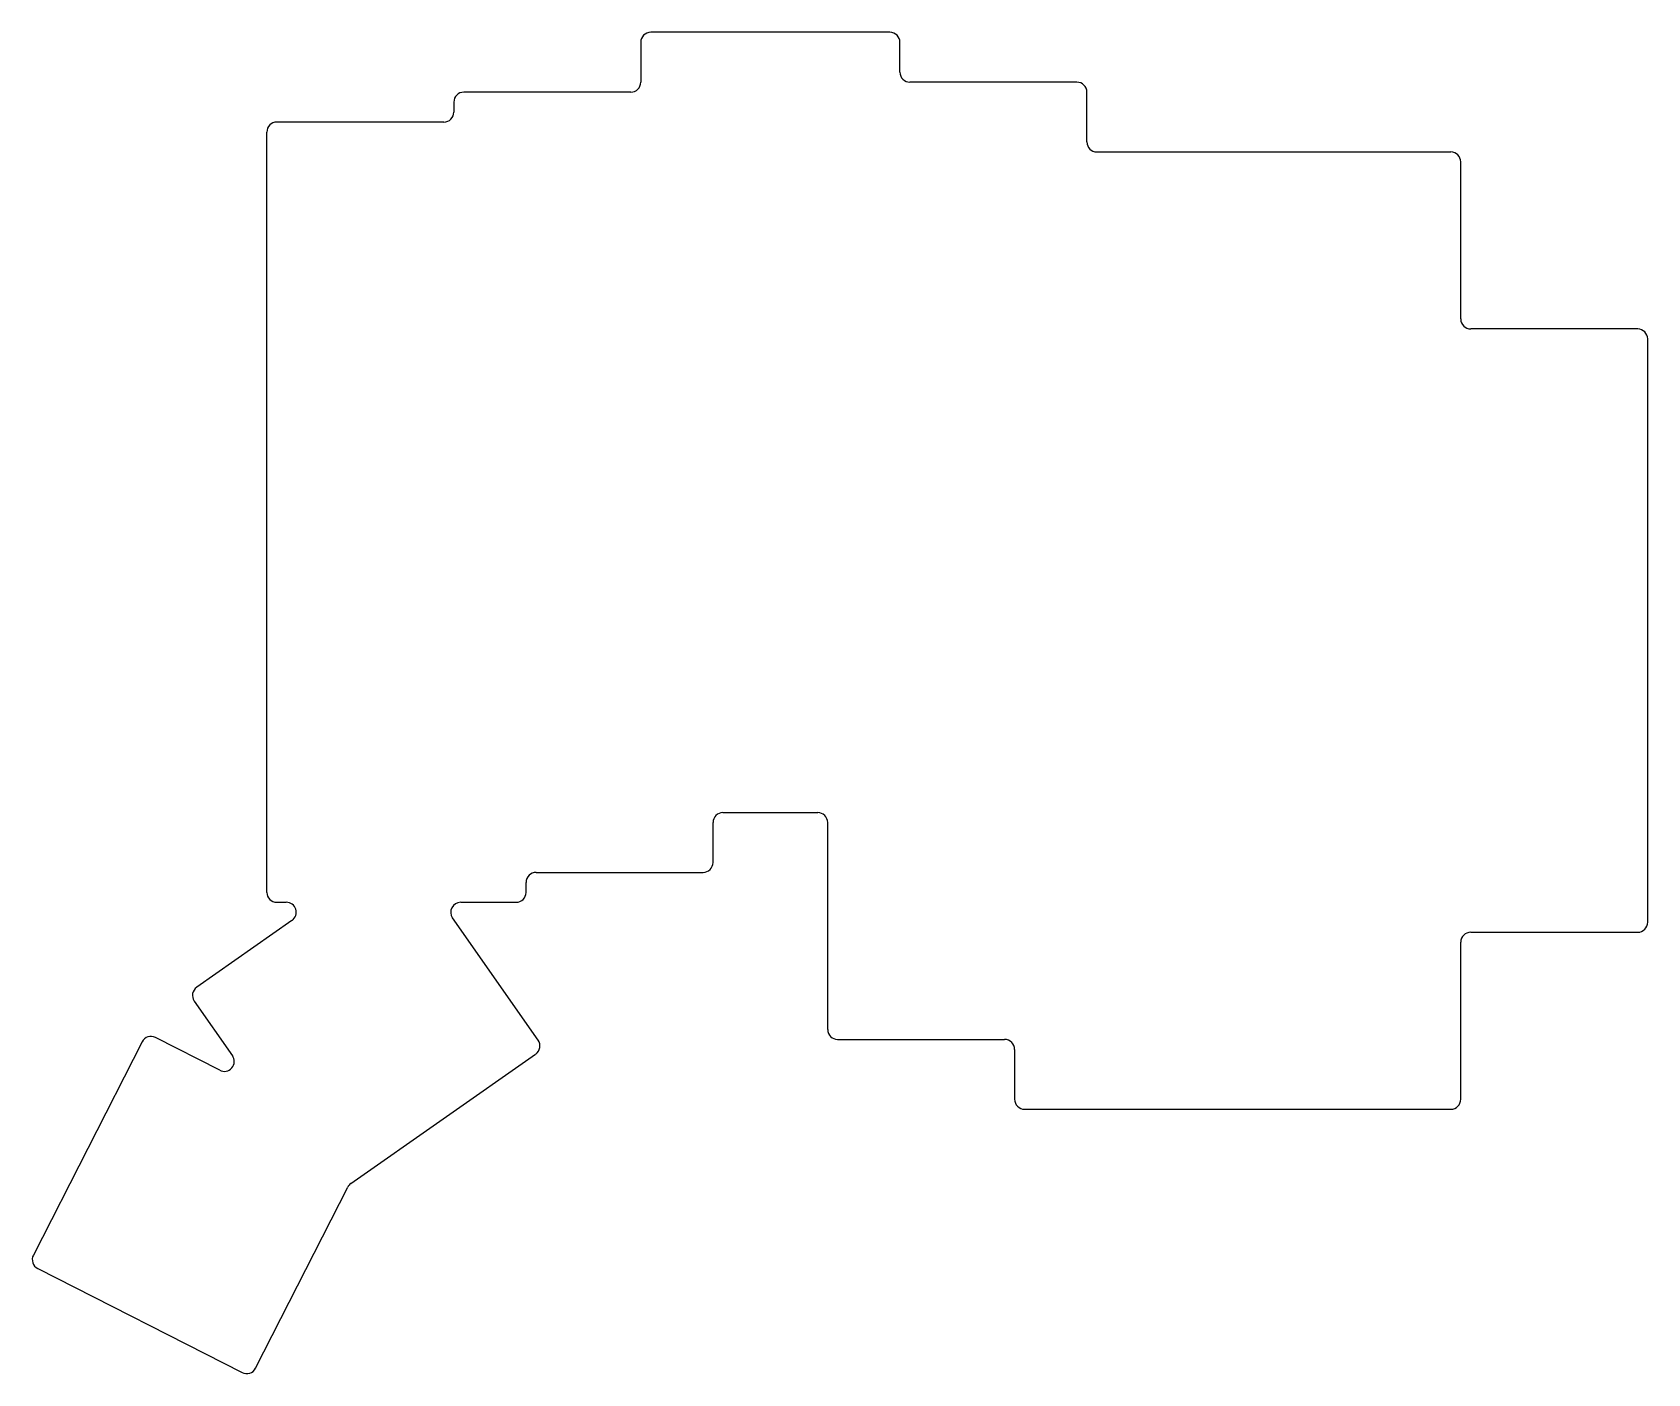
# Model space of a CAD drawing. Header units: millimetres. Extents: x 156 to 318, y -39 to 96.
import ezdxf

# ---------------------------------------------------------------- set-up
doc = ezdxf.new("R2010")
doc.units = ezdxf.units.MM

msp = doc.modelspace()

# ---------------------------------------------------------------- linework, layer by layer
for p, q in [((217, 94.5), (217, 90.5)), ((242, 95.5), (218, 95.5)), ((243, 91.5), (243, 94.5)), ((216, 89.5), (199.25, 89.5)), ((260.75, 90.5), (244, 90.5)), ((261.75, 84.5), (261.75, 89.5)), ((198.25, 88.5), (198.25, 87.5)), ((197.25, 86.5), (180.5, 86.5)), ((179.5, 9.25), (179.5, 85.5)), ((262.75, 83.5), (298.25, 83.5)), ((299.25, 66.75), (299.25, 82.5)), ((317, 65.75), (300.25, 65.75)), ((318, 6.25), (318, 64.75)), ((224.25, 12.25), (224.25, 16.25)), ((225.25, 17.25), (234.75, 17.25)), ((235.75, -4.5), (235.75, 16.25)), ((205.5, 9.25), (205.5, 10.25)), ((206.5, 11.25), (223.25, 11.25)), ((180.5, 8.25), (181.45, 8.25)), ((198.94, 8.25), (204.5, 8.25)), ((206.71, -5.58), (198.13, 6.68)), ((182.02, 6.43), (172.46, -0.26)), ((300.25, 5.25), (317, 5.25)), ((299.25, -11.5), (299.25, 4.25)), ((172.22, -1.65), (176.05, -7.13)), ((166.98, -5.74), (156.08, -27.12)), ((174.78, -8.59), (168.32, -5.3)), ((236.75, -5.5), (253.5, -5.5)), ((187.93, -19.95), (206.46, -6.97)), ((254.5, -6.5), (254.5, -11.5)), ((255.5, -12.5), (298.25, -12.5)), ((178.36, -38.47), (187.61, -20.32)), ((156.52, -28.47), (177.01, -38.91))]:
    msp.add_line(p, q)
for centre, start, end in [((218, 94.5), 90, 180), ((242, 94.5), 0, 90), ((244, 91.5), 180, 270), ((199.25, 88.5), 90, 180), ((216, 90.5), 270, 0), ((260.75, 89.5), 0, 90), ((197.25, 87.5), 270, 0), ((180.5, 85.5), 90, 180), ((262.75, 84.5), 180, 270), ((298.25, 82.5), 0, 90), ((300.25, 66.75), 180, 270), ((317, 64.75), 0, 90), ((225.25, 16.25), 90, 180), ((234.75, 16.25), 0, 90), ((223.25, 12.25), 270, 0), ((206.5, 10.25), 90, 180), ((180.5, 9.25), 180, 270), ((181.45, 7.25), 305, 90), ((198.94, 7.25), 90, 215), ((204.5, 9.25), 270, 0), ((300.25, 4.25), 90, 180), ((317, 6.25), 270, 0), ((173.04, -1.08), 125, 215), ((236.75, -4.5), 180, 270), ((167.87, -6.19), 63, 153), ((205.89, -6.15), 305, 35), ((253.5, -6.5), 0, 90), ((175.23, -7.7), 243, 35), ((255.5, -11.5), 180, 270), ((298.25, -11.5), 270, 0), ((188.5, -20.77), 125, 153), ((156.97, -27.58), 153, 243), ((177.47, -38.02), 243, 333)]:
    msp.add_arc(centre, 1, start, end)

doc.saveas('drawing.dxf')
